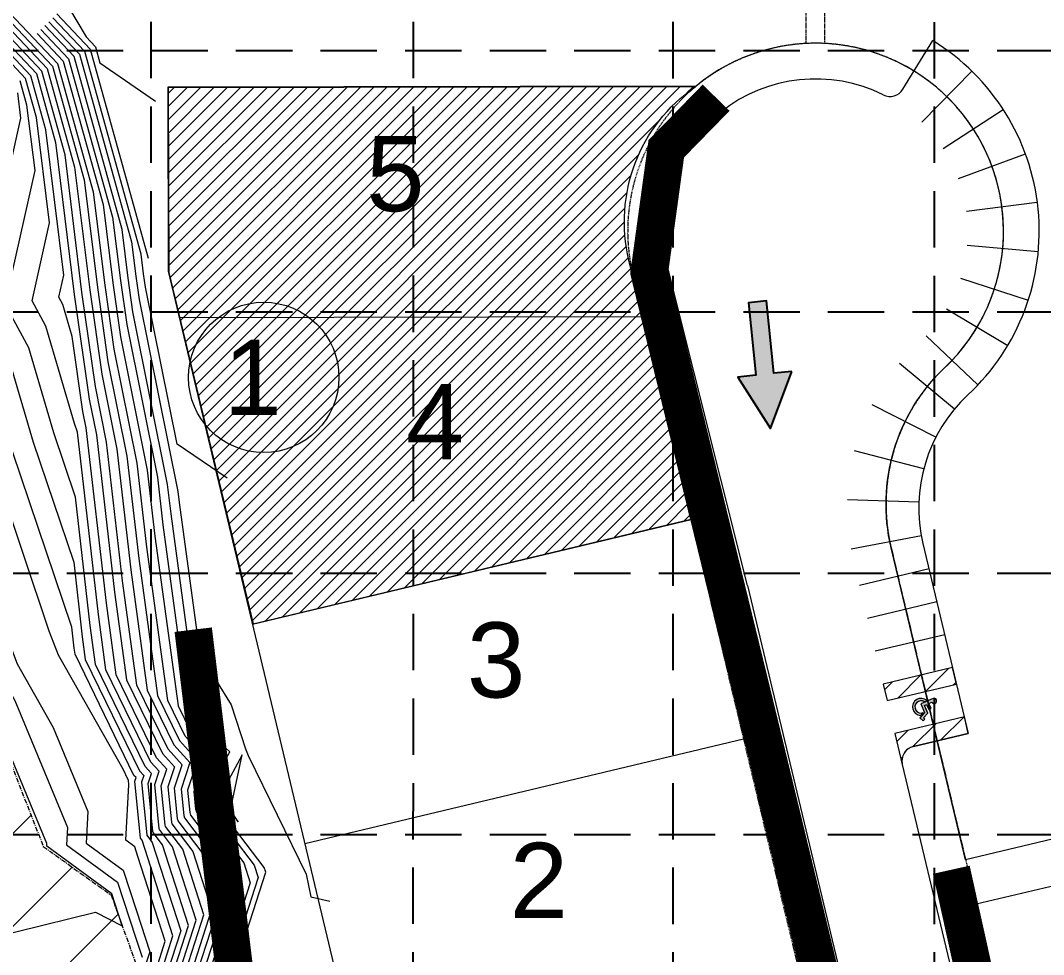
# Model space of a CAD drawing. Extents: x 18544 to 21332, y 16212 to 20668.
# Drawn here: x 19347.3 to 19619.5, y 19659.6 to 19908.1 of the extents above; entities that cross this region are included whole.
import ezdxf
from ezdxf.enums import TextEntityAlignment as Align

# ---------------------------------------------------------------- set-up
doc = ezdxf.new("R2010")
doc.units = 0
doc.header["$MEASUREMENT"] = 0
doc.linetypes.add('CENTER', pattern=[2, 1.25, -0.25, 0.25, -0.25])
doc.linetypes.add('HIDDEN', pattern=[0.375, 0.25, -0.125])
doc.layers.get('0').update_dxf_attribs({"lineweight": 0})
for name, color, linetype, lineweight in [('13', 7, 'Continuous', 0), ('27', 7, 'Continuous', 0), ('30', 7, 'Continuous', 0), ('33', 7, 'Continuous', 0), ('34', 7, 'Continuous', 0), ('5', 7, 'Continuous', 0), ('6', 7, 'Continuous', 0), ('62', 7, 'Continuous', 0), ('Erosion Blanket', 84, 'Continuous', 0)]:
    doc.layers.add(name, color=color, linetype=linetype, lineweight=lineweight)
for name, color, linetype in [('ARROWS', 7, 'Continuous'), ('GRID', 254, 'HIDDEN'), ('SILT FENCE', 200, 'Continuous'), ('SODDED LOT', 2, 'Continuous')]:
    doc.layers.add(name, color=color, linetype=linetype)
doc.styles.get("Standard").update_dxf_attribs({"font": 'ARIAL.TTF'})
pattern_1 = [(45, (0, 0), (-2.828427123417793, 2.828427123417793), [])]

# ---------------------------------------------------------------- blocks, each defined once
blk = doc.blocks.new('arrow')
blk.add_lwpolyline([(-67.00679329302966, -25.35842018353742), (-59.3270347441985, -25.41938721699262), (-59.57091179542658, -56.1384215279777), (-51.89114823905948, -56.19938584448118), (-51.64727869913713, -25.48035696739953), (-43.96752265407486, -25.54132400085473), (-55.30425519266737, -2.410587189246144), (-67.00678578172392, -25.35840795725562)], close=True)
at = {"color": 254}
for points in [[(-43.96751955730906, -25.54132267721434), (-67.00679354271597, -25.35841771446121), (-55.30425158724847, -2.410596210431322), (-67.00679354271597, -25.35841771446121)], [(-59.57090883123692, -56.13841801592571), (-51.89115083610795, -56.19938633684342), (-59.32703554756517, -25.41938603537892), (-51.64727755243712, -25.48035435629663)]]:
    blk.add_solid(points, dxfattribs=at)

msp = doc.modelspace()

# ---------------------------------------------------------------- hatches: boundary and pattern name
at = {"linetype": 'Continuous', "lineweight": 0}
h = msp.add_hatch(dxfattribs=at)
h.set_pattern_fill('_USER', scale=3.999999998121363, angle=45, style=0, pattern_type=0)
h.set_pattern_definition(pattern_1)
h.paths.add_polyline_path([(19596.37246680502, 19731.5321760918), (19595.32796704612, 19735.9092778985), (19576.84687051912, 19731.49916779076), (19577.89137028108, 19727.12206598407)])
h.dxf.unprotected_set("ltscale", 0)
h = msp.add_hatch(dxfattribs=at)
h.set_pattern_fill('_USER', scale=3.999999998121363, angle=45, style=0, pattern_type=0)
h.set_pattern_definition(pattern_1)
h.paths.add_polyline_path([(19596.37246680502, 19731.5321760918), (19595.32796704612, 19735.9092778985), (19576.84687051912, 19731.49916779076), (19577.89137028108, 19727.12206598407)])
h.dxf.unprotected_set("ltscale", 0)
h = msp.add_hatch(dxfattribs=at)
h.set_pattern_fill('_USER', scale=3.999999998121363, angle=45, style=0, pattern_type=0)
h.set_pattern_definition(pattern_1)
edge = h.paths.add_edge_path()
edge.add_line((19599.50596609394, 19718.40087066256), (19598.46146633198, 19722.7779724723))
edge.add_line((19598.46146633198, 19722.7779724723), (19579.98036980499, 19718.36786236458))
edge.add_line((19579.98036980499, 19718.36786236458), (19581.95328896451, 19710.10010748314))
edge.add_arc((19585.84407096581, 19711.02844762605), 4, 103.42139283611903, 193.4198599855715, ccw=False)
edge.add_line((19584.91562673422, 19714.91920478836), (19599.50596609394, 19718.40087066256))
h.dxf.unprotected_set("ltscale", 0)
h = msp.add_hatch(dxfattribs=at)
h.set_pattern_fill('_USER', scale=3.999999998121363, angle=45, style=0, pattern_type=0)
h.set_pattern_definition(pattern_1)
edge = h.paths.add_edge_path()
edge.add_line((19599.50596609394, 19718.40087066256), (19598.46146633198, 19722.7779724723))
edge.add_line((19598.46146633198, 19722.7779724723), (19579.98036980499, 19718.36786236458))
edge.add_line((19579.98036980499, 19718.36786236458), (19581.95328896451, 19710.10010748314))
edge.add_arc((19585.84407096581, 19711.02844762605), 4, 103.42139283611903, 193.4198599855715, ccw=False)
edge.add_line((19584.91562673422, 19714.91920478836), (19599.50596609394, 19718.40087066256))
h.dxf.unprotected_set("ltscale", 0)
at = {"layer": '30', "linetype": 'Continuous', "lineweight": 0}
h = msp.add_hatch(color=250, dxfattribs=at)
edge = h.paths.add_edge_path()
edge.add_ellipse((19586.92893793007, 19725.44469080312), major_axis=(1.591499374553871, 1.591499374553871), ratio=0.9999999999983976, start_angle=1.551847363282877, end_angle=222.2653473633096)
edge.add_line((19586.82155478863, 19723.19653391818), (19586.8211312897, 19723.1885706144))
edge.add_line((19586.8211312897, 19723.1885706144), (19587.50343582757, 19723.92305038743))
edge.add_line((19587.50343582757, 19723.92305038743), (19587.50266105512, 19723.92378415043))
edge.add_ellipse((19586.92893793007, 19725.44469080312), major_axis=(1.149416214958529, 1.149416214958529), ratio=0.999999999999921, start_angle=11.112619585498294, end_angle=245.6677001410591, ccw=False)
edge.add_line((19587.83526657151, 19726.79409202742), (19587.83591344972, 19726.79238822899))
edge.add_line((19587.83591344972, 19726.79238822899), (19588.47456431166, 19727.07648482501))
edge.add_line((19588.47456431166, 19727.07648482501), (19588.47666168951, 19727.07868164686))
edge.add_line((19588.47666168951, 19727.07868164686), (19588.47675334185, 19727.07870670558))
h = msp.add_hatch(color=250, dxfattribs=at)
edge = h.paths.add_edge_path()
edge.add_line((19586.58894416106, 19722.55178594679), (19587.50509036405, 19721.70079084182))
edge.add_line((19587.50509036405, 19721.70079084182), (19587.93058791653, 19722.15886394332))
edge.add_line((19587.93058791653, 19722.15886394332), (19587.56408500056, 19722.49918969722))
edge.add_line((19587.56408500056, 19722.49918969722), (19588.76107292501, 19723.78781748794))
edge.add_line((19588.76107292501, 19723.78781748794), (19587.84795585663, 19725.83976570026))
edge.add_line((19587.84795585663, 19725.83976570026), (19588.41926878993, 19726.09391454635))
edge.add_line((19588.41926878993, 19726.09391454635), (19588.4170985164, 19726.09848564783))
edge.add_line((19588.4170985164, 19726.09848564783), (19589.02909669846, 19724.72291770075))
edge.add_line((19589.02909669846, 19724.72291770075), (19589.60040963175, 19724.97706654684))
edge.add_line((19589.60040963175, 19724.97706654684), (19588.98826554613, 19726.3525996773))
edge.add_line((19588.98826554613, 19726.3525996773), (19588.99043581966, 19726.34802857582))
edge.add_line((19588.99043581966, 19726.34802857582), (19589.80320796841, 19726.70960666502))
edge.add_ellipse((19590.40355099768, 19727.04513621862), major_axis=(-0.4862914755579538, 0.4862914755579538), ratio=0.9999999999960748, start_angle=74.20061958548378, end_angle=338.9858529186219)
edge.add_line((19590.12398520855, 19727.67346874837), (19590.12389477481, 19727.67346596895))
edge.add_line((19590.12389477481, 19727.67346596895), (19586.85748793609, 19726.22025980871))
edge.add_line((19586.85748793609, 19726.22025980871), (19587.87415959078, 19723.93533469928))
edge.add_line((19587.87415959078, 19723.93533469928), (19586.58894416106, 19722.55178594679))
at = {"layer": 'Erosion Blanket', "linetype": 'Continuous', "lineweight": 0, "ltscale": 5}
h = msp.add_hatch(dxfattribs=at)
h.set_pattern_fill('ANSI31', color=5, scale=140, style=0)
h.set_pattern_definition([(45, (0, 0), (-12.37436867076458, 12.37436867076458), [])])
h.paths.add_polyline_path([(19245.16421046175, 19556.26077240211), (19225.72085216529, 19586.26333629261), (19227.53747436445, 19626.27216246224), (19220.92553005463, 19658.82505136876), (19198.21353793756, 19663.54895433515), (19180.58585023041, 19651.02797760552), (19187.10353653066, 19680.10099410382), (19181.32247043062, 19730.73490748314), (19154.14330128788, 19766.23067781915), (19171.59405228126, 19783.94229054842), (19182.08353716239, 19816.13616644795), (19232.07626168096, 19851.19416854763), (19268.28350883206, 19858.41222706687), (19292.80066526078, 19826.08025280007), (19318.22528201239, 19781.26115884274), (19335.34061935179, 19734.50643930784), (19353.40164697409, 19688.31959635914), (19371.45706108585, 19675.36576033815), (19377.89022098453, 19657.60348067873), (19386.98653985717, 19567.08224680929), (19377.34161281472, 19504.90227451704), (19370.21229488815, 19486.19911860103), (19354.59776565752, 19482.88797677236), (19326.3862191168, 19491.41056032289), (19304.79884744102, 19510.16859720756), (19300.44012387463, 19519.05593205359), (19288.50627309183, 19519.82029953917)])
at = {"layer": 'SODDED LOT', "linetype": 'Continuous', "lineweight": 0, "ltscale": 5}
h = msp.add_hatch(dxfattribs=at)
h.set_pattern_fill('ANSI31', color=256, scale=20, style=0)
h.set_pattern_definition([(45, (0, 0), (-1.767766952966369, 1.767766952966369), [])])
edge = h.paths.add_edge_path()
edge.add_line((19525.66422525781, 19775.42179499345), (19509.20279420817, 19844.31573988225))
edge.add_arc((19551.73457550849, 19854.4782292915), 43.72903625249202, 124.6973171731612, 193.4382243385452, ccw=False)
edge.add_line((19526.84221401983, 19890.43096146988), (19386.6289533815, 19890.19986561683))
edge.add_line((19386.6289533815, 19890.19986561683), (19386.82407518699, 19840.98148289448))
edge.add_line((19386.82407518699, 19840.98148289448), (19409.26060974731, 19747.52424405578))
edge.add_line((19409.26060974731, 19747.52424405578), (19525.66422525781, 19775.42179499345))

# ---------------------------------------------------------------- linework, layer by layer
at = {"color": 7, "linetype": 'Continuous', "lineweight": 0}
for p, q in [((19595.32796704612, 19735.9092778985), (19576.84687051912, 19731.49916779076)), ((19595.32796704612, 19735.9092778985), (19576.84687051912, 19731.49916779076)), ((19596.37246680502, 19731.5321760918), (19595.32796704612, 19735.9092778985)), ((19596.37246680502, 19731.5321760918), (19595.32796704612, 19735.9092778985)), ((19576.84687051912, 19731.49916779076), (19577.89137028108, 19727.12206598407)), ((19576.84687051912, 19731.49916779076), (19577.89137028108, 19727.12206598407)), ((19577.89137028108, 19727.12206598407), (19596.37246680807, 19731.5321760918)), ((19577.89137028108, 19727.12206598407), (19596.37246680807, 19731.5321760918)), ((19598.46146633198, 19722.7779724723), (19579.98036980499, 19718.36786236458)), ((19598.46146633198, 19722.7779724723), (19579.98036980499, 19718.36786236458)), ((19599.50596609394, 19718.40087066256), (19598.46146633198, 19722.7779724723)), ((19599.50596609394, 19718.40087066256), (19598.46146633198, 19722.7779724723)), ((19579.98036980499, 19718.36786236458), (19581.95328896451, 19710.10010748314)), ((19579.98036980499, 19718.36786236458), (19581.95328896451, 19710.10010748314)), ((19584.91562673422, 19714.91920478836), (19599.50596609394, 19718.40087066256)), ((19584.91562673422, 19714.91920478836), (19599.50596609394, 19718.40087066256))]:
    msp.add_line(p, q, dxfattribs=at).dxf.unprotected_set("ltscale", 0)
msp.add_arc((19585.84407096581, 19711.02844762605), 4, 103.421392836119, 193.4198599855715, dxfattribs=at).dxf.unprotected_set("ltscale", 0)
msp.add_arc((19585.84407096581, 19711.02844762605), 4, 103.421392836119, 193.4198599855715, dxfattribs=at).dxf.unprotected_set("ltscale", 0)
at = {"layer": '13', "color": 7, "linetype": 'Continuous', "lineweight": 0}
msp.add_circle((19412.06341733951, 19813.11446008756), 20, dxfattribs=at)
at = {"layer": '27', "color": 7, "linetype": 'Continuous', "lineweight": 0}
for p, q in [((19582.08973607593, 19889.78210342418), (19590.03909727165, 19902.71440018616)), ((19582.08973607593, 19889.78210342418), (19590.03909727165, 19902.71440018616)), ((19540.76103176366, 19757.78102163458), (19519.48683778802, 19842.62452156438)), ((19540.76103176366, 19757.78102163458), (19519.48683778802, 19842.62452156438)), ((19587.45011772515, 19768.92235243385), (19599.50596609394, 19718.40087066256)), ((19587.45011772515, 19768.92235243385), (19599.50596609394, 19718.40087066256)), ((19540.76103176366, 19757.78102163458), (19580.20825805536, 19592.47267807856)), ((19540.76103176366, 19757.78102163458), (19580.20825805536, 19592.47267807856)), ((19599.50596609394, 19718.40087066256), (19584.91562673422, 19714.91920478836)), ((19599.50596609394, 19718.40087066256), (19584.91562673422, 19714.91920478836)), ((19581.95331380352, 19710.10000339366), (19644.22619471725, 19449.13801034577)), ((19581.95331380352, 19710.10000339366), (19644.22619471725, 19449.13801034577))]:
    msp.add_line(p, q, dxfattribs=at)
for centre, radius, start, end in [((19558.8808, 19852.025), 59.50004016808391, 312.9288832182955, 58.42134894219456), ((19558.8808, 19852.025), 59.50004016808391, 312.9288832182955, 58.42134894219456), ((19558.8808, 19852.025), 40.50004016808391, 63.57848752471153, 193.4213486884671), ((19558.8808, 19852.025), 40.50004016808391, 63.57848752471153, 193.4213486884671), ((19578.68204761805, 19891.87677747265), 4, 243.5784875247115, 328.4213486948251), ((19578.68204761805, 19891.87677747265), 4, 243.5784875247115, 328.4213486948251), ((19627.33037865355, 19778.43890582496), 41, 132.9288832182955, 193.4213905006053), ((19627.33037865355, 19778.43890582496), 41, 132.9288832182955, 193.4213905006053), ((19585.84407096581, 19711.02844762605), 4, 103.4213904972143, 193.4213905004357), ((19585.84407096581, 19711.02844762605), 4, 103.4213904972143, 193.4213905004357)]:
    msp.add_arc(centre, radius, start, end, dxfattribs=at)
at = {"layer": '30', "color": 7, "linetype": 'Continuous', "lineweight": 0}
for p, q in [((19587.17175027925, 19881.00457908567), (19600.44480018006, 19894.60068166448)), ((19587.17175027925, 19881.00457908567), (19600.44480018006, 19894.60068166448)), ((19592.86369952696, 19874.05701359905), (19608.80635753654, 19884.39309362163)), ((19592.86369952696, 19874.05701359905), (19608.80635753654, 19884.39309362163)), ((19596.88328381298, 19866.02521823176), (19614.71257744377, 19872.59360246895)), ((19596.88328381298, 19866.02521823176), (19614.71257744377, 19872.59360246895)), ((19599.03486869716, 19857.30528108158), (19617.87297106846, 19859.7824823603)), ((19599.03486869716, 19857.30528108158), (19617.87297106846, 19859.7824823603)), ((19599.21085379498, 19848.32557987915), (19618.13209044771, 19846.58998756981)), ((19599.21085379498, 19848.32557987915), (19618.13209044771, 19846.58998756981)), ((19597.40400390637, 19839.52780428175), (19615.47722873012, 19833.66474305551)), ((19597.40400390637, 19839.52780428175), (19615.47722873012, 19833.66474305551)), ((19593.70222553483, 19831.34471016877), (19610.03893447066, 19821.64243826716)), ((19593.70222553483, 19831.34471016877), (19610.03893447066, 19821.64243826716)), ((19588.28803887448, 19824.17861692862), (19602.08463829157, 19811.11432734764)), ((19588.28803887448, 19824.17861692862), (19602.08463829157, 19811.11432734764)), ((19595.81369671316, 19804.66258253426), (19581.20814429152, 19816.81519404279)), ((19595.81369671316, 19804.66258253426), (19581.20814429152, 19816.81519404279)), ((19590.85985216834, 19797.17033803522), (19573.95834504532, 19805.85105693838)), ((19590.85985216834, 19797.17033803522), (19573.95834504532, 19805.85105693838)), ((19587.65595624256, 19788.77927961363), (19569.2699496231, 19793.57120838344)), ((19587.65595624256, 19788.77927961363), (19569.2699496231, 19793.57120838344)), ((19586.35640730918, 19779.89190240486), (19567.36806782434, 19780.56523595996)), ((19586.35640730918, 19779.89190240486), (19567.36806782434, 19780.56523595996)), ((19587.02337257912, 19770.9348000824), (19568.34392171392, 19767.45719841304)), ((19587.02337257912, 19770.9348000824), (19568.34392171392, 19767.45719841304)), ((19589.06096847133, 19762.17188875393), (19570.57987194434, 19757.7617786462)), ((19589.06096847133, 19762.17188875393), (19570.57987194434, 19757.7617786462)), ((19591.14996799524, 19753.41768513443), (19572.66887146825, 19749.0075750267)), ((19591.14996799524, 19753.41768513443), (19572.66887146825, 19749.0075750267)), ((19593.2389675222, 19744.66348151799), (19574.75787099521, 19740.25337141026)), ((19593.2389675222, 19744.66348151799), (19574.75787099521, 19740.25337141026)), ((19595.32796704612, 19735.9092778985), (19576.84687051912, 19731.49916779076)), ((19595.32796704612, 19735.9092778985), (19576.84687051912, 19731.49916779076))]:
    msp.add_line(p, q, dxfattribs=at)
at = {"layer": '30', "color": 250, "linetype": 'Continuous', "lineweight": 0}
for p, q in [((19590.12389477481, 19727.67346596895), (19586.85748793609, 19726.22025980871)), ((19590.12389477481, 19727.67346596895), (19586.85748793609, 19726.22025980871)), ((19586.85748793609, 19726.22025980871), (19587.87415959078, 19723.93533469928)), ((19586.85748793609, 19726.22025980871), (19587.87415959078, 19723.93533469928)), ((19587.83591344972, 19726.79238822899), (19588.47456431166, 19727.07648482501)), ((19587.83591344972, 19726.79238822899), (19588.47456431166, 19727.07648482501)), ((19587.84795585663, 19725.83976570026), (19588.41926878993, 19726.09391454635)), ((19587.84795585663, 19725.83976570026), (19588.41926878993, 19726.09391454635)), ((19588.41926878993, 19726.09391454635), (19588.4170985164, 19726.09848564783)), ((19588.4170985164, 19726.09848564783), (19589.02909669846, 19724.72291770075)), ((19588.41926878993, 19726.09391454635), (19588.4170985164, 19726.09848564783)), ((19588.4170985164, 19726.09848564783), (19589.02909669846, 19724.72291770075)), ((19589.60040963175, 19724.97706654684), (19588.98826554613, 19726.3525996773)), ((19589.60040963175, 19724.97706654684), (19588.98826554613, 19726.3525996773)), ((19588.99043581966, 19726.34802857582), (19589.80320796841, 19726.70960666502)), ((19588.99043581966, 19726.34802857582), (19589.80320796841, 19726.70960666502)), ((19590.12398520855, 19727.67346874837), (19590.12389477481, 19727.67346596895)), ((19590.12398520855, 19727.67346874837), (19590.12389477481, 19727.67346596895)), ((19587.87415959078, 19723.93533469928), (19586.58894416106, 19722.55178594679)), ((19587.87415959078, 19723.93533469928), (19586.58894416106, 19722.55178594679)), ((19586.8211312897, 19723.1885706144), (19587.50343582757, 19723.92305038743)), ((19586.8211312897, 19723.1885706144), (19587.50343582757, 19723.92305038743)), ((19586.82155478863, 19723.19653391818), (19586.8211312897, 19723.1885706144)), ((19586.82155478863, 19723.19653391818), (19586.8211312897, 19723.1885706144)), ((19587.50343582757, 19723.92305038743), (19587.50266105512, 19723.92378415043)), ((19587.50343582757, 19723.92305038743), (19587.50266105512, 19723.92378415043)), ((19587.56408500056, 19722.49918969722), (19588.76107292501, 19723.78781748794)), ((19587.56408500056, 19722.49918969722), (19588.76107292501, 19723.78781748794)), ((19588.76107292501, 19723.78781748794), (19587.84795585663, 19725.83976570026)), ((19588.76107292501, 19723.78781748794), (19587.84795585663, 19725.83976570026)), ((19589.02909669846, 19724.72291770075), (19589.60040963175, 19724.97706654684)), ((19589.02909669846, 19724.72291770075), (19589.60040963175, 19724.97706654684)), ((19586.58894416106, 19722.55178594679), (19587.50509036405, 19721.70079084182)), ((19586.58894416106, 19722.55178594679), (19587.50509036405, 19721.70079084182)), ((19587.50509036405, 19721.70079084182), (19587.93058791653, 19722.15886394332)), ((19587.50509036405, 19721.70079084182), (19587.93058791653, 19722.15886394332)), ((19587.93058791653, 19722.15886394332), (19587.56408500056, 19722.49918969722)), ((19587.93058791653, 19722.15886394332), (19587.56408500056, 19722.49918969722))]:
    msp.add_line(p, q, dxfattribs=at)
at = {"layer": '30', "color": 1, "linetype": 'Continuous', "lineweight": 0}
for p, q in [((19587.83526657151, 19726.79409202742), (19587.83591344972, 19726.79238822899)), ((19587.83526657151, 19726.79409202742), (19587.83591344972, 19726.79238822899)), ((19588.47456431166, 19727.07648482501), (19588.47666168951, 19727.07868164686)), ((19588.47456431166, 19727.07648482501), (19588.47666168951, 19727.07868164686)), ((19588.47666168951, 19727.07868164686), (19588.47675334185, 19727.07870670558)), ((19588.47666168951, 19727.07868164686), (19588.47675334185, 19727.07870670558)), ((19588.98826554613, 19726.3525996773), (19588.99043581966, 19726.34802857582)), ((19588.98826554613, 19726.3525996773), (19588.99043581966, 19726.34802857582))]:
    msp.add_line(p, q, dxfattribs=at)
at = {"layer": '30', "color": 250, "linetype": 'Continuous', "lineweight": 0}
for centre, major_axis, ratio, start_param, end_param in [((19586.92893793007, 19725.44469080312), (1.591499374553871, 1.591499374553871), 0.9999999999983976, 0.02708484597767877, 3.879262124578648), ((19586.92893793007, 19725.44469080312), (1.591499374553871, 1.591499374553871), 0.9999999999983976, 0.02708484597767877, 3.879262124578648), ((19586.92893793007, 19725.44469080312), (1.149416214958529, 1.149416214958529), 0.9999999999999207, 0.193951800288553, 4.287710233263619), ((19586.92893793007, 19725.44469080312), (1.149416214958529, 1.149416214958529), 0.9999999999999207, 0.193951800288553, 4.287710233263619), ((19590.40355099768, 19727.04513621862), (-0.4862914755579538, 0.4862914755579538), 0.9999999999960748, 1.295045118786482, 5.916419251111181), ((19590.40355099768, 19727.04513621862), (-0.4862914755579538, 0.4862914755579538), 0.9999999999960748, 1.295045118786482, 5.916419251111181)]:
    msp.add_ellipse(centre, major_axis=major_axis, ratio=ratio, start_param=start_param, end_param=end_param, dxfattribs=at)
at = {"layer": '30', "color": 7, "linetype": 'Continuous', "lineweight": 0}
msp.add_point((19588.1764, 19724.95), dxfattribs=at)
msp.add_point((19588.1764, 19724.95), dxfattribs=at)
at = {"layer": '33', "color": 7, "linetype": 'Continuous', "lineweight": 0}
for p, q in [((19527.0832, 19890.6114), (19386.541, 19890.3266)), ((19527.0832, 19890.6114), (19386.541, 19890.3266)), ((19386.541, 19890.3266), (19386.6401, 19841.4124)), ((19386.541, 19890.3266), (19386.6401, 19841.4124)), ((19389.58351067232, 19829.07769254128), (19512.89312504349, 19829.32759236427)), ((19389.58351067232, 19829.07769254128), (19512.89312504349, 19829.32759236427)), ((19409.05521564379, 19747.47953138523), (19525.77791564379, 19775.33283138524)), ((19409.05521564379, 19747.47953138523), (19525.77791564379, 19775.33283138524)), ((19422.98181564379, 19689.11823138523), (19539.70451564379, 19716.97153138524)), ((19422.98181564379, 19689.11823138523), (19539.70451564379, 19716.97153138524)), ((19601.59911233558, 19673.00888279061), (19752.52548969085, 19709.0241366039)), ((19601.59911233558, 19673.00888279061), (19752.52548969085, 19709.0241366039))]:
    msp.add_line(p, q, dxfattribs=at)
at = {"layer": '34', "color": 7, "linetype": 'HIDDEN', "lineweight": 0}
for p, q in [((19556.21446278268, 19934.10053791009), (19556.27960334178, 19901.95733213904)), ((19561.21445251625, 19934.11067075411), (19561.27959307535, 19901.96746498306)), ((19510.24628791467, 19840.41947325358), (19568.71838991364, 19595.3852835902)), ((19578.98215161596, 19767.78812151555), (19654.4395, 19451.5752))]:
    msp.add_line(p, q, dxfattribs=at)
for centre, radius, start, end in [((19558.8808, 19852.025), 50.00004016808391, 58.42136235533379, 193.421348688467), ((19558.8808, 19852.025), 50.00004016808391, 313.4214480375751, 58.42136235533383), ((19627.6167, 19779.3932), 49.99997143218792, 133.4213648077504, 193.4213486885518)]:
    msp.add_arc(centre, radius, start, end, dxfattribs=at)
at = {"layer": '5', "color": 254, "linetype": 'Continuous', "lineweight": 0}
for points in [[(19238.12693131504, 19940.00456824854), (19269.46869699088, 19942.74850154119), (19280.39159069491, 19941.56724687643), (19305.82289415876, 19931.69900193487), (19318.78258384961, 19924.18254059878), (19341.16811961425, 19904.97313638112), (19351.56290855434, 19893.97125334941), (19356.65568994415, 19875.63289440901), (19361.6565492874, 19835.16524322947), (19365.63082146672, 19807.36112561113), (19367.55594042787, 19797.80338942534), (19372.36010004883, 19755.99755489365), (19375.55067156896, 19732.60289445784), (19385.07960204474, 19713.02641445662), (19388.3056225837, 19709.49173238624), (19386.55049841304, 19704.18123888058), (19387.48502932218, 19694.81911321757), (19387.62295492416, 19694.36152546465), (19393.2364324717, 19686.96771866512), (19398.19415741142, 19671.56661774347), (19391.95381115757, 19652.1938758385)], [(19238.12693131504, 19940.00456824854), (19269.46869699088, 19942.74850154119), (19280.39159069491, 19941.56724687643), (19305.82289415876, 19931.69900193487), (19318.78258384961, 19924.18254059878), (19341.16811961425, 19904.97313638112), (19351.56290855434, 19893.97125334941), (19356.65568994415, 19875.63289440901), (19361.6565492874, 19835.16524322947), (19365.63082146672, 19807.36112561113), (19367.55594042787, 19797.80338942534), (19372.36010004883, 19755.99755489365), (19375.55067156896, 19732.60289445784), (19385.07960204474, 19713.02641445662), (19388.3056225837, 19709.49173238624), (19386.55049841304, 19704.18123888058), (19387.48502932218, 19694.81911321757), (19387.62295492416, 19694.36152546465), (19393.2364324717, 19686.96771866512), (19398.19415741142, 19671.56661774347), (19391.95381115757, 19652.1938758385)], [(19356.98247607654, 19909.86483772698), (19365.87786134831, 19900.44992907498), (19381.31682243231, 19844.856494303)], [(19356.98247607654, 19909.86483772698), (19365.87786134831, 19900.44992907498), (19381.31682243231, 19844.856494303)], [(19351.73884381848, 19904.59988015076), (19358.72038495132, 19897.21059121372), (19369.3062863094, 19859.09231282693), (19371.88267465438, 19838.2438190466), (19373.93017645802, 19823.91944003723), (19381.0823357799, 19788.41075027009), (19383.09697976318, 19770.87930259713), (19389.25034334849, 19725.76015992309), (19392.62911668142, 19718.81872103336), (19398.51814471267, 19712.36623830989), (19395.31420496231, 19702.67205169225), (19395.67098047426, 19699.09787651295), (19395.93723283181, 19698.21454653157), (19406.77352165289, 19683.94150004883), (19408.48002358471, 19678.64027643971), (19399.07834364147, 19649.45338333384)], [(19351.73884381848, 19904.59988015076), (19358.72038495132, 19897.21059121372), (19369.3062863094, 19859.09231282693), (19371.88267465438, 19838.2438190466), (19373.93017645802, 19823.91944003723), (19381.0823357799, 19788.41075027009), (19383.09697976318, 19770.87930259713), (19389.25034334849, 19725.76015992309), (19392.62911668142, 19718.81872103336), (19398.51814471267, 19712.36623830989), (19395.31420496231, 19702.67205169225), (19395.67098047426, 19699.09787651295), (19395.93723283181, 19698.21454653157), (19406.77352165289, 19683.94150004883), (19408.48002358471, 19678.64027643971), (19399.07834364147, 19649.45338333384)], [(19325.50734537187, 19660.50217776421), (19367.32910375683, 19670.85038916288), (19374.42049827265, 19667.18366211432), (19371.62677742241, 19675.71448970916), (19354.30657170934, 19688.38762064272), (19354.34192952666, 19689.05778823512), (19335.56489052401, 19734.34899270302), (19335.46088693808, 19734.53220760521), (19331.86360695822, 19744.00482332835), (19237.62245414594, 19751.51336269112), (19302.6031436903, 19808.80025893124), (19293.18627336955, 19826.12999038362), (19293.3192104709, 19826.72578634907), (19270.39802435987, 19859.31039527879), (19269.7399993469, 19860.4255239021), (19268.48463007294, 19860.74007440718), (19266.83186323435, 19860.33004927824), (19233.29467004303, 19851.4370898526), (19237.51274374523, 19848.94582573626), (19204.7822065035, 19818.17488550371), (19177.82029309366, 19803.05154433424)], [(19325.50734537187, 19660.50217776421), (19367.32910375683, 19670.85038916288), (19374.42049827265, 19667.18366211432), (19371.62677742241, 19675.71448970916), (19354.30657170934, 19688.38762064272), (19354.34192952666, 19689.05778823512), (19335.56489052401, 19734.34899270302), (19335.46088693808, 19734.53220760521), (19331.86360695822, 19744.00482332835), (19237.62245414594, 19751.51336269112), (19302.6031436903, 19808.80025893124), (19293.18627336955, 19826.12999038362), (19293.3192104709, 19826.72578634907), (19270.39802435987, 19859.31039527879), (19269.7399993469, 19860.4255239021), (19268.48463007294, 19860.74007440718), (19266.83186323435, 19860.33004927824), (19233.29467004303, 19851.4370898526), (19237.51274374523, 19848.94582573626), (19204.7822065035, 19818.17488550371), (19177.82029309366, 19803.05154433424)], [(19384.82927867672, 19654.9343683462), (19387.90829123813, 19664.49295904721), (19379.69934329356, 19689.99393727836), (19379.30867701346, 19690.50850440077), (19379.29907817011, 19690.54034991913), (19377.78679186377, 19705.69042606586), (19378.09310045473, 19706.61722646565), (19377.53008741112, 19707.23410787988), (19361.85099978943, 19739.44562899258), (19361.62322033754, 19741.11580719016), (19360.99050609149, 19746.62169147618), (19345.22213860591, 19793.43687553942)], [(19384.82927867672, 19654.9343683462), (19387.90829123813, 19664.49295904721), (19379.69934329356, 19689.99393727836), (19379.30867701346, 19690.50850440077), (19379.29907817011, 19690.54034991913), (19377.78679186377, 19705.69042606586), (19378.09310045473, 19706.61722646565), (19377.53008741112, 19707.23410787988), (19361.85099978943, 19739.44562899258), (19361.62322033754, 19741.11580719016), (19360.99050609149, 19746.62169147618), (19345.22213860591, 19793.43687553942)]]:
    msp.add_lwpolyline(points, dxfattribs=at)
at = {"layer": '6', "color": 254, "linetype": 'Continuous', "lineweight": 0}
for p, q in [((19357.28888967254, 19896.56272363964), (19337.92457020783, 19917.05799093295)), ((19357.28888967254, 19896.56272363964), (19337.92457020783, 19917.05799093295)), ((19352.78757027192, 19905.65287166662), (19360.15188023316, 19897.85845878475)), ((19352.78757027192, 19905.65287166662), (19360.15188023316, 19897.85845878475)), ((19361.58337551195, 19898.50632635884), (19353.83629672231, 19906.70586318247)), ((19361.58337551195, 19898.50632635884), (19353.83629672231, 19906.70586318247)), ((19354.8850231727, 19907.75885469832), (19363.01487079074, 19899.15419392987)), ((19354.8850231727, 19907.75885469832), (19363.01487079074, 19899.15419392987)), ((19360.15188023316, 19897.85845878475), (19371.83640558183, 19855.78419650868)), ((19360.15188023316, 19897.85845878475), (19371.83640558183, 19855.78419650868)), ((19374.36652485427, 19852.47608019349), (19361.58337551195, 19898.50632635884)), ((19374.36652485427, 19852.47608019349), (19361.58337551195, 19898.50632635884)), ((19363.01487079074, 19899.15419392987), (19376.89664412671, 19849.16796387829)), ((19363.01487079074, 19899.15419392987), (19376.89664412671, 19849.16796387829)), ((19366.77616703696, 19862.40042914213), (19357.28888967254, 19896.56272363964)), ((19366.77616703696, 19862.40042914213), (19357.28888967254, 19896.56272363964)), ((19369.83744958037, 19837.62810388195), (19366.77616703696, 19862.40042914213)), ((19369.83744958037, 19837.62810388195), (19366.77616703696, 19862.40042914213)), ((19371.83640558183, 19855.78419650868), (19373.92789972839, 19838.85953421125)), ((19371.83640558183, 19855.78419650868), (19373.92789972839, 19838.85953421125)), ((19375.97312479934, 19839.47524937285), (19374.36652485427, 19852.47608019349)), ((19375.97312479934, 19839.47524937285), (19374.36652485427, 19852.47608019349)), ((19376.89664412671, 19849.16796387829), (19378.01834987335, 19840.09096453749)), ((19376.89664412671, 19849.16796387829), (19378.01834987335, 19840.09096453749)), ((19372.27030545976, 19820.60777715079), (19369.83744958037, 19837.62810388195)), ((19372.27030545976, 19820.60777715079), (19369.83744958037, 19837.62810388195)), ((19373.92789972839, 19838.85953421125), (19375.59004745628, 19827.23110292062)), ((19373.92789972839, 19838.85953421125), (19375.59004745628, 19827.23110292062)), ((19377.24991845454, 19830.54276580706), (19375.97312479934, 19839.47524937285)), ((19377.24991845454, 19830.54276580706), (19375.97312479934, 19839.47524937285)), ((19378.01834987335, 19840.09096453749), (19378.90978945281, 19833.85442869045)), ((19378.01834987335, 19840.09096453749), (19378.90978945281, 19833.85442869045)), ((19378.90978945281, 19833.85442869045), (19389.19817299112, 19782.7751667806)), ((19378.90978945281, 19833.85442869045), (19389.19817299112, 19782.7751667806)), ((19386.49289392071, 19784.65369461043), (19377.24991845454, 19830.54276580706)), ((19386.49289392071, 19784.65369461043), (19377.24991845454, 19830.54276580706)), ((19375.59004745628, 19827.23110292062), (19383.78761485031, 19786.53222244026)), ((19375.59004745628, 19827.23110292062), (19383.78761485031, 19786.53222244026)), ((19378.37705670949, 19790.28927810297), (19372.27030545976, 19820.60777715079)), ((19378.37705670949, 19790.28927810297), (19372.27030545976, 19820.60777715079)), ((19355.01203685415, 19745.58306699729), (19339.7283819483, 19790.95917318949)), ((19355.01203685415, 19745.58306699729), (19339.7283819483, 19790.95917318949)), ((19380.94960382092, 19767.90295305643), (19378.37705670949, 19790.28927810297)), ((19380.94960382092, 19767.90295305643), (19378.37705670949, 19790.28927810297)), ((19383.78761485031, 19786.53222244026), (19385.24435570544, 19773.85565213782)), ((19383.78761485031, 19786.53222244026), (19385.24435570544, 19773.85565213782)), ((19387.39173164769, 19776.83200167852), (19386.49289392071, 19784.65369461043)), ((19387.39173164769, 19776.83200167852), (19386.49289392071, 19784.65369461043)), ((19389.19817299112, 19782.7751667806), (19389.53910758995, 19779.80835121921)), ((19389.19817299112, 19782.7751667806), (19389.53910758995, 19779.80835121921)), ((19389.53910758995, 19779.80835121921), (19395.04131444746, 19739.46377336955)), ((19389.53910758995, 19779.80835121921), (19395.04131444746, 19739.46377336955)), ((19394.73021206092, 19723.02306610614), (19387.39173164769, 19776.83200167852)), ((19394.73021206092, 19723.02306610614), (19387.39173164769, 19776.83200167852)), ((19385.24435570544, 19773.85565213782), (19391.99027770318, 19724.39161301309)), ((19385.24435570544, 19773.85565213782), (19391.99027770318, 19724.39161301309)), ((19386.51040899075, 19727.12870683004), (19380.94960382092, 19767.90295305643)), ((19386.51040899075, 19727.12870683004), (19380.94960382092, 19767.90295305643)), ((19357.41849338969, 19739.24621299478), (19355.01203685415, 19745.58306699729)), ((19357.41849338969, 19739.24621299478), (19355.01203685415, 19745.58306699729)), ((19374.64918082827, 19708.89227175512), (19357.41849338969, 19739.24621299478)), ((19374.64918082827, 19708.89227175512), (19357.41849338969, 19739.24621299478)), ((19395.04131444746, 19739.46377336955), (19403.4307404767, 19725.9849301645)), ((19395.04131444746, 19739.46377336955), (19403.4307404767, 19725.9849301645)), ((19391.11921375164, 19717.66025971862), (19386.51040899075, 19727.12870683004)), ((19391.11921375164, 19717.66025971862), (19386.51040899075, 19727.12870683004)), ((19403.4307404767, 19725.9849301645), (19407.21964110843, 19714.30119958495)), ((19403.4307404767, 19725.9849301645), (19407.21964110843, 19714.30119958495)), ((19391.99027770318, 19724.39161301309), (19394.13901960814, 19719.97718235115)), ((19391.99027770318, 19724.39161301309), (19394.13901960814, 19719.97718235115)), ((19395.64892253487, 19721.13564366588), (19394.73021206092, 19723.02306610614)), ((19395.64892253487, 19721.13564366588), (19394.73021206092, 19723.02306610614)), ((19400.87105081942, 19715.41386880398), (19395.64892253487, 19721.13564366588)), ((19400.87105081942, 19715.41386880398), (19395.64892253487, 19721.13564366588)), ((19394.13901960814, 19719.97718235115), (19400.56064913785, 19712.941139494)), ((19394.13901960814, 19719.97718235115), (19400.56064913785, 19712.941139494)), ((19396.47564028749, 19711.79133712577), (19391.11921375164, 19717.66025971862)), ((19396.47564028749, 19711.79133712577), (19391.11921375164, 19717.66025971862)), ((19403.04990061648, 19713.5010911771), (19400.87105081942, 19715.41386880398)), ((19403.04990061648, 19713.5010911771), (19400.87105081942, 19715.41386880398)), ((19400.56064913785, 19712.941139494), (19397.06694627217, 19702.3702142552)), ((19400.56064913785, 19712.941139494), (19397.06694627217, 19702.3702142552)), ((19401.88718711509, 19711.34973516038), (19403.04990061648, 19713.5010911771)), ((19401.88718711509, 19711.34973516038), (19403.04990061648, 19713.5010911771)), ((19407.21964110843, 19714.30119958495), (19407.95516031679, 19712.51962663656)), ((19407.21964110843, 19714.30119958495), (19407.95516031679, 19712.51962663656)), ((19407.95516031679, 19712.51962663656), (19423.33121875668, 19680.91573740654)), ((19407.95516031679, 19712.51962663656), (19423.33121875668, 19680.91573740654)), ((19393.56146365246, 19702.97388912931), (19396.47564028749, 19711.79133712577)), ((19393.56146365246, 19702.97388912931), (19396.47564028749, 19711.79133712577)), ((19398.81968758202, 19702.06837681814), (19401.88718711509, 19711.34973516038)), ((19398.81968758202, 19702.06837681814), (19401.88718711509, 19711.34973516038)), ((19376.02018448439, 19706.07564656209), (19374.64918082827, 19708.89227175512)), ((19376.02018448439, 19706.07564656209), (19374.64918082827, 19708.89227175512)), ((19375.38758970001, 19689.97229663381), (19376.16407425153, 19704.6896868038)), ((19375.38758970001, 19689.97229663381), (19376.16407425153, 19704.6896868038)), ((19376.05059602954, 19706.04232527848), (19376.02018448439, 19706.07564656209)), ((19376.05059602954, 19706.04232527848), (19376.02018448439, 19706.07564656209)), ((19376.03405055697, 19705.99226350597), (19376.05059602954, 19706.04232527848)), ((19376.03405055697, 19705.99226350597), (19376.05059602954, 19706.04232527848)), ((19376.16407425153, 19704.6896868038), (19376.03405055697, 19705.99226350597)), ((19376.16407425153, 19704.6896868038), (19376.03405055697, 19705.99226350597)), ((19394.03379024323, 19698.24212385327), (19393.56146365246, 19702.97388912931)), ((19394.03379024323, 19698.24212385327), (19393.56146365246, 19702.97388912931)), ((19397.06694627217, 19702.3702142552), (19397.30817070528, 19699.95362917264)), ((19397.06694627217, 19702.3702142552), (19397.30817070528, 19699.95362917264)), ((19398.94536093326, 19700.80938183233), (19398.81968758202, 19702.06837681814)), ((19398.94536093326, 19700.80938183233), (19398.81968758202, 19702.06837681814)), ((19397.30817070528, 19699.95362917264), (19397.60008841517, 19698.98515074313)), ((19397.30817070528, 19699.95362917264), (19397.60008841517, 19698.98515074313)), ((19397.60008841517, 19698.98515074313), (19409.4809394879, 19683.33625632801)), ((19397.60008841517, 19698.98515074313), (19409.4809394879, 19683.33625632801)), ((19399.26294399854, 19699.75575495468), (19398.94536093326, 19700.80938183233)), ((19399.26294399854, 19699.75575495468), (19398.94536093326, 19700.80938183233)), ((19412.18835732597, 19682.73101260414), (19399.26294399854, 19699.75575495468)), ((19412.18835732597, 19682.73101260414), (19399.26294399854, 19699.75575495468)), ((19394.2743772515, 19697.44394231696), (19394.03379024323, 19698.24212385327)), ((19394.2743772515, 19697.44394231696), (19394.03379024323, 19698.24212385327)), ((19404.06610381787, 19684.5467437727), (19394.2743772515, 19697.44394231696)), ((19404.06610381787, 19684.5467437727), (19394.2743772515, 19697.44394231696)), ((19377.73139618824, 19688.25734203009), (19375.38758970001, 19689.97229663381)), ((19377.73139618824, 19688.25734203009), (19375.38758970001, 19689.97229663381)), ((19378.57586351512, 19685.67870029298), (19377.73139618824, 19688.25734203009)), ((19378.57586351512, 19685.67870029298), (19377.73139618824, 19688.25734203009)), ((19385.85111800287, 19663.07822730491), (19378.57586351512, 19685.67870029298)), ((19385.85111800287, 19663.07822730491), (19378.57586351512, 19685.67870029298)), ((19406.42285034944, 19677.22554470046), (19404.06610381787, 19684.5467437727)), ((19406.42285034944, 19677.22554470046), (19404.06610381787, 19684.5467437727)), ((19409.4809394879, 19683.33625632801), (19410.53719681997, 19680.05500817896)), ((19409.4809394879, 19683.33625632801), (19410.53719681997, 19680.05500817896)), ((19412.59437005524, 19681.46973992126), (19412.18835732597, 19682.73101260414)), ((19412.59437005524, 19681.46973992126), (19412.18835732597, 19682.73101260414)), ((19410.53719681997, 19680.05500817896), (19400.50325013886, 19648.9052848323)), ((19410.53719681997, 19680.05500817896), (19400.50325013886, 19648.9052848323)), ((19404.17648815882, 19655.33698273873), (19412.59437005524, 19681.46973992126)), ((19404.17648815882, 19655.33698273873), (19412.59437005524, 19681.46973992126)), ((19423.33121875668, 19680.91573740654), (19424.55754350414, 19674.91687052828)), ((19423.33121875668, 19680.91573740654), (19424.55754350414, 19674.91687052828)), ((19397.65343714408, 19650.00148183538), (19406.42285034944, 19677.22554470046)), ((19397.65343714408, 19650.00148183538), (19406.42285034944, 19677.22554470046)), ((19424.55754350414, 19674.91687052828), (19429.60539949645, 19673.74380341807)), ((19424.55754350414, 19674.91687052828), (19429.60539949645, 19673.74380341807)), ((19383.40437217933, 19655.48246684774), (19385.85111800287, 19663.07822730491)), ((19383.40437217933, 19655.48246684774), (19385.85111800287, 19663.07822730491))]:
    msp.add_line(p, q, dxfattribs=at)
for points in [[(19149.0271880398, 19941.09936758324), (19165.50180267342, 19948.13712302927), (19170.57904974822, 19950.0284487991), (19204.06644143498, 19959.63152709128), (19251.46522848293, 19963.36914606159), (19258.66000703452, 19963.99904013184), (19292.2159051912, 19960.37014267403), (19295.62633755608, 19959.04677433088), (19321.92103523057, 19943.7961716422), (19330.25126960051, 19947.12905468002), (19339.56538658406, 19946.13319442122), (19364.82376772668, 19903.72855312967), (19367.30935663015, 19901.09779664907), (19368.48815229347, 19896.85312632832), (19383.23796640268, 19886.59770281712)], [(19149.0271880398, 19941.09936758324), (19165.50180267342, 19948.13712302927), (19170.57904974822, 19950.0284487991), (19204.06644143498, 19959.63152709128), (19251.46522848293, 19963.36914606159), (19258.66000703452, 19963.99904013184), (19292.2159051912, 19960.37014267403), (19295.62633755608, 19959.04677433088), (19321.92103523057, 19943.7961716422), (19330.25126960051, 19947.12905468002), (19339.56538658406, 19946.13319442122), (19364.82376772668, 19903.72855312967), (19367.30935663015, 19901.09779664907), (19368.48815229347, 19896.85312632832), (19383.23796640268, 19886.59770281712)], [(19237.48557457808, 19946.00209812006), (19266.52087245705, 19948.54410297555), (19283.61640374157, 19946.69530936613), (19303.0420150853, 19939.15748531755), (19322.84733443099, 19927.67064260079), (19338.73545755791, 19914.03677729423), (19355.85739439375, 19895.9148560686), (19364.24604776147, 19865.70854546037), (19367.79222450636, 19837.01238872036), (19370.6104344615, 19817.2961142674), (19375.67177763909, 19792.1678059328), (19378.80222787866, 19764.92660351573), (19383.77047463607, 19728.49725373699), (19389.60931082492, 19716.50179840388), (19394.4331358623, 19711.21643594165), (19391.8087223426, 19703.27572656636), (19392.39660001221, 19697.38637119358), (19392.61152166814, 19696.67333810541), (19401.3586859798, 19685.15198749657), (19404.36567711722, 19675.81081296121), (19396.22853064974, 19650.54958033693)], [(19237.48557457808, 19946.00209812006), (19266.52087245705, 19948.54410297555), (19283.61640374157, 19946.69530936613), (19303.0420150853, 19939.15748531755), (19322.84733443099, 19927.67064260079), (19338.73545755791, 19914.03677729423), (19355.85739439375, 19895.9148560686), (19364.24604776147, 19865.70854546037), (19367.79222450636, 19837.01238872036), (19370.6104344615, 19817.2961142674), (19375.67177763909, 19792.1678059328), (19378.80222787866, 19764.92660351573), (19383.77047463607, 19728.49725373699), (19389.60931082492, 19716.50179840388), (19394.4331358623, 19711.21643594165), (19391.8087223426, 19703.27572656636), (19392.39660001221, 19697.38637119358), (19392.61152166814, 19696.67333810541), (19401.3586859798, 19685.15198749657), (19404.36567711722, 19675.81081296121), (19396.22853064974, 19650.54958033693)], [(19237.69936015503, 19944.00292149724), (19267.50348063601, 19946.61223583178), (19282.54146606036, 19944.98595520493), (19303.96897477645, 19936.67132418897), (19321.49241756951, 19926.50794193243), (19339.54634491104, 19911.01556365856), (19354.42589911497, 19895.26698849452), (19361.71592848903, 19869.01666177557), (19365.74699943235, 19836.39667355571), (19368.95056346324, 19813.98445138096), (19372.96649856868, 19794.04633376263), (19376.6548519364, 19761.95025397504), (19381.03054028138, 19729.86580064394), (19388.09940789819, 19715.34333708915), (19392.39063143407, 19710.64153475448), (19390.05598103275, 19703.57756400647), (19390.75940978423, 19696.53061853694), (19390.94866608784, 19695.90273389081), (19398.65126814478, 19685.75723121739), (19402.30850388196, 19674.39608122196), (19394.80362415235, 19651.09767883847)], [(19237.69936015503, 19944.00292149724), (19267.50348063601, 19946.61223583178), (19282.54146606036, 19944.98595520493), (19303.96897477645, 19936.67132418897), (19321.49241756951, 19926.50794193243), (19339.54634491104, 19911.01556365856), (19354.42589911497, 19895.26698849452), (19361.71592848903, 19869.01666177557), (19365.74699943235, 19836.39667355571), (19368.95056346324, 19813.98445138096), (19372.96649856868, 19794.04633376263), (19376.6548519364, 19761.95025397504), (19381.03054028138, 19729.86580064394), (19388.09940789819, 19715.34333708915), (19392.39063143407, 19710.64153475448), (19390.05598103275, 19703.57756400647), (19390.75940978423, 19696.53061853694), (19390.94866608784, 19695.90273389081), (19398.65126814478, 19685.75723121739), (19402.30850388196, 19674.39608122196), (19394.80362415235, 19651.09767883847)], [(19393.37871765496, 19651.64577733695), (19400.25133064669, 19672.98134948271), (19395.94385030976, 19686.36247494125), (19389.28581050447, 19695.13212967925), (19389.12221955321, 19695.67486587726), (19388.30323972289, 19703.87940144353), (19390.34812700888, 19710.06663357036), (19386.58950497147, 19714.18487577136), (19378.29060592364, 19731.23434755089), (19374.50747599109, 19758.97390443434), (19370.26121949828, 19795.92486159551), (19367.29069246498, 19810.67278849757), (19363.7017743614, 19835.78095839106), (19359.18580921659, 19872.32477809076), (19352.99440383618, 19894.61912092044), (19340.35723226417, 19907.99435001984), (19320.13750071108, 19925.34524126408), (19304.8959344676, 19934.18516306345), (19281.46652837917, 19943.27660104068), (19268.48608881497, 19944.68036868496), (19237.91314573504, 19942.00374487136)], [(19393.37871765496, 19651.64577733695), (19400.25133064669, 19672.98134948271), (19395.94385030976, 19686.36247494125), (19389.28581050447, 19695.13212967925), (19389.12221955321, 19695.67486587726), (19388.30323972289, 19703.87940144353), (19390.34812700888, 19710.06663357036), (19386.58950497147, 19714.18487577136), (19378.29060592364, 19731.23434755089), (19374.50747599109, 19758.97390443434), (19370.26121949828, 19795.92486159551), (19367.29069246498, 19810.67278849757), (19363.7017743614, 19835.78095839106), (19359.18580921659, 19872.32477809076), (19352.99440383618, 19894.61912092044), (19340.35723226417, 19907.99435001984), (19320.13750071108, 19925.34524126408), (19304.8959344676, 19934.18516306345), (19281.46652837917, 19943.27660104068), (19268.48608881497, 19944.68036868496), (19237.91314573504, 19942.00374487136)], [(19402.29160566062, 19786.31142449523), (19389.00035855281, 19795.30977518845), (19380.56966045106, 19837.16609157689), (19380.06357494735, 19840.70667970214), (19379.42676339915, 19845.85984756004), (19364.44636606952, 19899.80206150395), (19355.9337496231, 19908.81184621113)], [(19402.29160566062, 19786.31142449523), (19389.00035855281, 19795.30977518845), (19380.56966045106, 19837.16609157689), (19380.06357494735, 19840.70667970214), (19379.42676339915, 19845.85984756004), (19364.44636606952, 19899.80206150395), (19355.9337496231, 19908.81184621113)], [(19390.52890466323, 19652.74197434004), (19396.13698417616, 19670.15188600421), (19390.52901463668, 19687.57296238594), (19385.9600993408, 19693.59092125309), (19385.84783909116, 19693.96336055788), (19384.79775710318, 19704.48307631764), (19386.26311815851, 19708.91683120212), (19383.56969911802, 19711.86795314188), (19372.81073721427, 19733.97144136479), (19370.21272410657, 19753.02120535295), (19364.85066135746, 19799.68191725517), (19363.97095046541, 19804.04946272774), (19361.11787544786, 19824.00965414594), (19358.61930961333, 19832.50164779504), (19357.57289541002, 19834.42734885403), (19358.89447363201, 19840.3503829432), (19354.12557067171, 19878.94101072421), (19350.13141327555, 19893.32338577532), (19341.97900696738, 19901.95192274545)], [(19390.52890466323, 19652.74197434004), (19396.13698417616, 19670.15188600421), (19390.52901463668, 19687.57296238594), (19385.9600993408, 19693.59092125309), (19385.84783909116, 19693.96336055788), (19384.79775710318, 19704.48307631764), (19386.26311815851, 19708.91683120212), (19383.56969911802, 19711.86795314188), (19372.81073721427, 19733.97144136479), (19370.21272410657, 19753.02120535295), (19364.85066135746, 19799.68191725517), (19363.97095046541, 19804.04946272774), (19361.11787544786, 19824.00965414594), (19358.61930961333, 19832.50164779504), (19357.57289541002, 19834.42734885403), (19358.89447363201, 19840.3503829432), (19354.12557067171, 19878.94101072421), (19350.13141327555, 19893.32338577532), (19341.97900696738, 19901.95192274545)], [(19389.10399816584, 19653.29007284158), (19394.07981094089, 19668.73715426496), (19387.82159680166, 19688.17820610981), (19384.29724375744, 19692.82031704154), (19384.21064886319, 19693.10760789819), (19383.04501579333, 19704.78491375469), (19384.22061373333, 19708.34193001801), (19382.05979619129, 19710.70949182409), (19370.07080285653, 19735.33998827174), (19368.06534816431, 19750.04485581225), (19362.49469757378, 19798.52070071108), (19361.70340857875, 19800.86998258919), (19354.08783244728, 19826.75340070498), (19350.41882629475, 19833.50542013611), (19355.05263058565, 19854.27315095676), (19351.59545139927, 19882.24912704245), (19348.69991799676, 19892.67551820429), (19342.78989432051, 19898.93070910672)], [(19389.10399816584, 19653.29007284158), (19394.07981094089, 19668.73715426496), (19387.82159680166, 19688.17820610981), (19384.29724375744, 19692.82031704154), (19384.21064886319, 19693.10760789819), (19383.04501579333, 19704.78491375469), (19384.22061373333, 19708.34193001801), (19382.05979619129, 19710.70949182409), (19370.07080285653, 19735.33998827174), (19368.06534816431, 19750.04485581225), (19362.49469757378, 19798.52070071108), (19361.70340857875, 19800.86998258919), (19354.08783244728, 19826.75340070498), (19350.41882629475, 19833.50542013611), (19355.05263058565, 19854.27315095676), (19351.59545139927, 19882.24912704245), (19348.69991799676, 19892.67551820429), (19342.78989432051, 19898.93070910672)], [(19387.67909166845, 19653.83817134312), (19392.02263770562, 19667.32242252571), (19385.11417896359, 19688.78344983367), (19382.63438817713, 19692.04971282693), (19382.57345863216, 19692.2518552385), (19381.29227448348, 19705.08675119175), (19382.17810930814, 19707.76702883389), (19380.54989326456, 19709.55103050935), (19367.33086850185, 19736.70853517868), (19365.91797222205, 19747.06850627155), (19361.99330041505, 19781.22103096713), (19356.20965192114, 19798.39228023927), (19349.55635528428, 19821.00515361492), (19343.26475717948, 19832.58349141515), (19351.21078753929, 19868.19591897336), (19349.06533212684, 19885.55724335765), (19347.26842271798, 19892.02765063021)], [(19387.67909166845, 19653.83817134312), (19392.02263770562, 19667.32242252571), (19385.11417896359, 19688.78344983367), (19382.63438817713, 19692.04971282693), (19382.57345863216, 19692.2518552385), (19381.29227448348, 19705.08675119175), (19382.17810930814, 19707.76702883389), (19380.54989326456, 19709.55103050935), (19367.33086850185, 19736.70853517868), (19365.91797222205, 19747.06850627155), (19361.99330041505, 19781.22103096713), (19356.20965192114, 19798.39228023927), (19349.55635528428, 19821.00515361492), (19343.26475717948, 19832.58349141515), (19351.21078753929, 19868.19591897336), (19349.06533212684, 19885.55724335765), (19347.26842271798, 19892.02765063021)], [(19171.39894003113, 19856.30514652852), (19198.76573286538, 19875.60952898953), (19225.81124556109, 19879.71250759911), (19247.75688562273, 19885.53176878567), (19271.12800779443, 19891.32977194434), (19288.87968814661, 19886.88183763848), (19298.18455957518, 19871.11324487442), (19312.56007939085, 19850.6770995056), (19307.49441160009, 19827.9738478225), (19326.89896946013, 19792.26391816462), (19328.74086863308, 19786.00376848964), (19336.21498626667, 19763.81363415632), (19346.43969016388, 19736.8892103), (19356.04173675649, 19719.97404315622), (19365.29429428388, 19697.65638834498), (19364.8470807062, 19689.17995863826), (19374.67908680685, 19681.98591586963), (19378.22153280435, 19671.16880216376), (19381.73677153233, 19660.24876382641), (19380.5545591876, 19656.57866385083)], [(19171.39894003113, 19856.30514652852), (19198.76573286538, 19875.60952898953), (19225.81124556109, 19879.71250759911), (19247.75688562273, 19885.53176878567), (19271.12800779443, 19891.32977194434), (19288.87968814661, 19886.88183763848), (19298.18455957518, 19871.11324487442), (19312.56007939085, 19850.6770995056), (19307.49441160009, 19827.9738478225), (19326.89896946013, 19792.26391816462), (19328.74086863308, 19786.00376848964), (19336.21498626667, 19763.81363415632), (19346.43969016388, 19736.8892103), (19356.04173675649, 19719.97404315622), (19365.29429428388, 19697.65638834498), (19364.8470807062, 19689.17995863826), (19374.67908680685, 19681.98591586963), (19378.22153280435, 19671.16880216376), (19381.73677153233, 19660.24876382641), (19380.5545591876, 19656.57866385083)], [(19346.5352128544, 19888.86535967284), (19347.36894449294, 19882.11868698996), (19336.11068806421, 19831.66156269723)], [(19346.5352128544, 19888.86535967284), (19347.36894449294, 19882.11868698996), (19336.11068806421, 19831.66156269723)], [(19176.77864347057, 19836.08010846279), (19215.46525468001, 19863.36942743919), (19228.95208050478, 19865.41546584979), (19257.29437442854, 19872.93090903348), (19269.80631893369, 19876.03492317576), (19279.30984374523, 19873.65368077029), (19284.29129196753, 19865.21182007508), (19302.93964492935, 19838.70144292734), (19300.34034248482, 19827.05191910154), (19322.36749229408, 19786.51567107456), (19323.24711197547, 19783.52606613972), (19326.81646097598, 19772.92891773736), (19340.95028855251, 19735.71070895413), (19345.80331363872, 19727.16151792963), (19359.81811190527, 19693.35708829005), (19359.5768262093, 19688.78378964202), (19373.15293211463, 19678.8502027894), (19378.04436744896, 19663.91385309915), (19379.67959829707, 19658.83403208716)], [(19176.77864347057, 19836.08010846279), (19215.46525468001, 19863.36942743919), (19228.95208050478, 19865.41546584979), (19257.29437442854, 19872.93090903348), (19269.80631893369, 19876.03492317576), (19279.30984374523, 19873.65368077029), (19284.29129196753, 19865.21182007508), (19302.93964492935, 19838.70144292734), (19300.34034248482, 19827.05191910154), (19322.36749229408, 19786.51567107456), (19323.24711197547, 19783.52606613972), (19326.81646097598, 19772.92891773736), (19340.95028855251, 19735.71070895413), (19345.80331363872, 19727.16151792963), (19359.81811190527, 19693.35708829005), (19359.5768262093, 19688.78378964202), (19373.15293211463, 19678.8502027894), (19378.04436744896, 19663.91385309915), (19379.67959829707, 19658.83403208716)], [(19345.02487811823, 19815.25690652486), (19350.71589526353, 19795.91457788934), (19361.49190325327, 19763.92136122013), (19363.7705962798, 19744.09215673086), (19364.59093414716, 19738.07708208564), (19379.03999033784, 19708.39256919462), (19380.13560487991, 19707.19212764977), (19379.53953317362, 19705.3885886288), (19380.93626840114, 19691.39610257881), (19380.97153259377, 19691.27910861537), (19382.40676112858, 19689.38869355449), (19389.96546447035, 19665.90769078647), (19386.25418517411, 19654.38626984466)], [(19345.02487811823, 19815.25690652486), (19350.71589526353, 19795.91457788934), (19361.49190325327, 19763.92136122013), (19363.7705962798, 19744.09215673086), (19364.59093414716, 19738.07708208564), (19379.03999033784, 19708.39256919462), (19380.13560487991, 19707.19212764977), (19379.53953317362, 19705.3885886288), (19380.93626840114, 19691.39610257881), (19380.97153259377, 19691.27910861537), (19382.40676112858, 19689.38869355449), (19389.96546447035, 19665.90769078647), (19386.25418517411, 19654.38626984466)]]:
    msp.add_lwpolyline(points, dxfattribs=at)
msp.add_lwpolyline([(19400.58255116428, 19701.66513449202), (19400.92579957885, 19700.52635916929), (19405.22777226173, 19694.86000447096), (19403.21343451643, 19698.07364513382), (19406.33281657765, 19712.71533182165), (19400.81949854122, 19702.51410003357), (19400.57242888882, 19701.76653938109)], close=True, dxfattribs=at)
msp.add_lwpolyline([(19400.58255116428, 19701.66513449202), (19400.92579957885, 19700.52635916929), (19405.22777226173, 19694.86000447096), (19403.21343451643, 19698.07364513382), (19406.33281657765, 19712.71533182165), (19400.81949854122, 19702.51410003357), (19400.57242888882, 19701.76653938109)], close=True, dxfattribs=at)
at = {"layer": '62', "color": 7, "linetype": 'Continuous', "lineweight": 0}
msp.add_lwpolyline([(19903.4143, 19934.7838), (19783.39416566057, 19934.56093419904), (19793.41446581317, 19924.5812340495), (19793.98350000001, 19643.79689999999, 0.09147596301312605), (19802.30341737114, 19599.20806036866), (19810.6241, 19577.93530000001, -0.09136290876735925), (19819.21238246092, 19533.4534998507, 0.09368780972552805), (19837.23875003204, 19442.34708009583), (19832.84799837336, 19427.57489452803), (19812.7638, 19414.1025), (19772.3874, 19474.2942), (19715.5201, 19712.6031), (19598.7974, 19684.7498), (19578.98225477463, 19767.78768920863, -0.2679491170445827), (19593.24880000075, 19815.70909999918, 0.9662724869985678), (19527.08315938597, 19890.61144928434), (19386.541, 19890.3266), (19386.64004832301, 19841.4125070925), (19459.4667558916, 19536.22636040834), (19327.97380000008, 19444.44010000006, -0.1526208935958246), (19199.99760003357, 19403.938890347), (19190.7929, 19403.9058), (19190.3613, 19523.905), (18950.3628, 19523.0417)], format="xyb", dxfattribs=at)
at = {"layer": '62', "color": 5, "linetype": 'CENTER', "lineweight": 0}
msp.add_lwpolyline([(19171.59405228126, 19783.94229054842), (19182.08353716239, 19816.13616644795), (19232.07626168096, 19851.19416854763), (19268.28350883206, 19858.41222706687), (19292.80066526078, 19826.08025280007), (19318.22528201239, 19781.26115884274), (19335.34061935179, 19734.50643930784), (19353.40164697409, 19688.31959635914), (19371.45706108585, 19675.36576033815), (19377.89022098453, 19657.60348067873)], dxfattribs=at)
at = {"layer": 'Erosion Blanket', "linetype": 'Continuous', "lineweight": 0, "const_width": 10, "flags": 128}
for points in [[(19465.32314897667, 19537.03107444956), (19487.01318370163, 19549.32563030434), (19538.73672755278, 19572.93703907395), (19566.83024959921, 19579.75812313899), (19574.706964333, 19585.0051054707), (19574.96950517124, 19592.61322867936), (19542.19639157779, 19728.18653580333), (19514.6288691828, 19840.99587049012), (19519.15613808498, 19873.95390835078), (19532.41438921769, 19887.52484718755)], [(19594.99298695754, 19682.11550859808), (19610.58583200565, 19611.71801304856), (19649.44144767661, 19449.56173670867), (19680.32665396963, 19380.2513436655), (19702.60449865994, 19348.37869674489), (19710.19921148637, 19341.80178050759), (19721.33816443068, 19345.84911898734), (19815.00637088774, 19409.59443627467)]]:
    msp.add_lwpolyline(points, dxfattribs=at)
at = {"layer": 'GRID', "color": 252, "linetype": 'HIDDEN', "ltscale": 60}
for p, q in [((19521.02686735902, 16562.67682256859), (19521.02686735902, 20595.39356273969)), ((19590.55437510198, 16562.66589139043), (19590.55437510198, 20595.39356273969)), ((19381.98142549937, 16562.69868341975), (19382.12020007747, 20592.60378596661)), ((19451.52858530162, 16562.68774915187), (19451.95223460754, 20592.5116594072)), ((18617.1692667028, 19900.1184853116), (21259.21456092906, 19900.1184853116)), ((18617.1692667028, 19830.59097756883), (21259.21456092906, 19830.59097756883)), ((18617.1692667028, 19761.06346982605), (21259.21456092906, 19761.06346982605)), ((18617.1692667028, 19691.53596208309), (21259.21456092906, 19691.53596208309))]:
    msp.add_line(p, q, dxfattribs=at)
at = {"layer": 'SILT FENCE', "linetype": 'Continuous', "lineweight": 0, "const_width": 10, "flags": 128}
msp.add_lwpolyline([(19143.24632165177, 19623.10400141138), (19212.72871346387, 19558.72206601988), (19243.68813264452, 19509.14675276721), (19310.78290967833, 19477.46214297195), (19354.34244389846, 19465.74385582068), (19390.52139264567, 19495.06339710009), (19412.00672566622, 19559.06364420555), (19409.16905090663, 19614.96259312495), (19393.29509910898, 19745.98451579116)], dxfattribs=at)
at = {"layer": 'SODDED LOT', "linetype": 'Continuous', "lineweight": 0, "ltscale": 5, "flags": 128}
msp.add_lwpolyline([(19525.66422525781, 19775.42179499345), (19509.20279420817, 19844.31573988225, -0.3092691839919831), (19526.84221401983, 19890.43096146988), (19386.6289533815, 19890.19986561683), (19386.82407518699, 19840.98148289448), (19409.26060974731, 19747.52424405578)], format="xyb", close=True, dxfattribs=at)

# ---------------------------------------------------------------- block references
at = {"layer": 'ARROWS', "linetype": 'Continuous', "lineweight": 0, "ltscale": 5, "xscale": 0.6300000000046855, "yscale": 0.630000000004685, "zscale": 0.63, "rotation": 186.2821337600642}
msp.add_blockref('arrow', (19512.37859374733, 19794.1942194851), dxfattribs=at)

# ---------------------------------------------------------------- texts
at = {"layer": '13', "color": 7, "linetype": 'Continuous', "lineweight": 0}
for s, p in [('5', (19447.0721, 19867.1832)), ('1', (19409.1275, 19813.1143)), ('4', (19457.6341, 19801.3482)), ('3', (19473.8833, 19737.9516)), ('2', (19485.2577, 19679.4316))]:
    msp.add_text(s, height=20, dxfattribs=at).set_placement(p, align=Align.MIDDLE)

doc.saveas('drawing.dxf')
